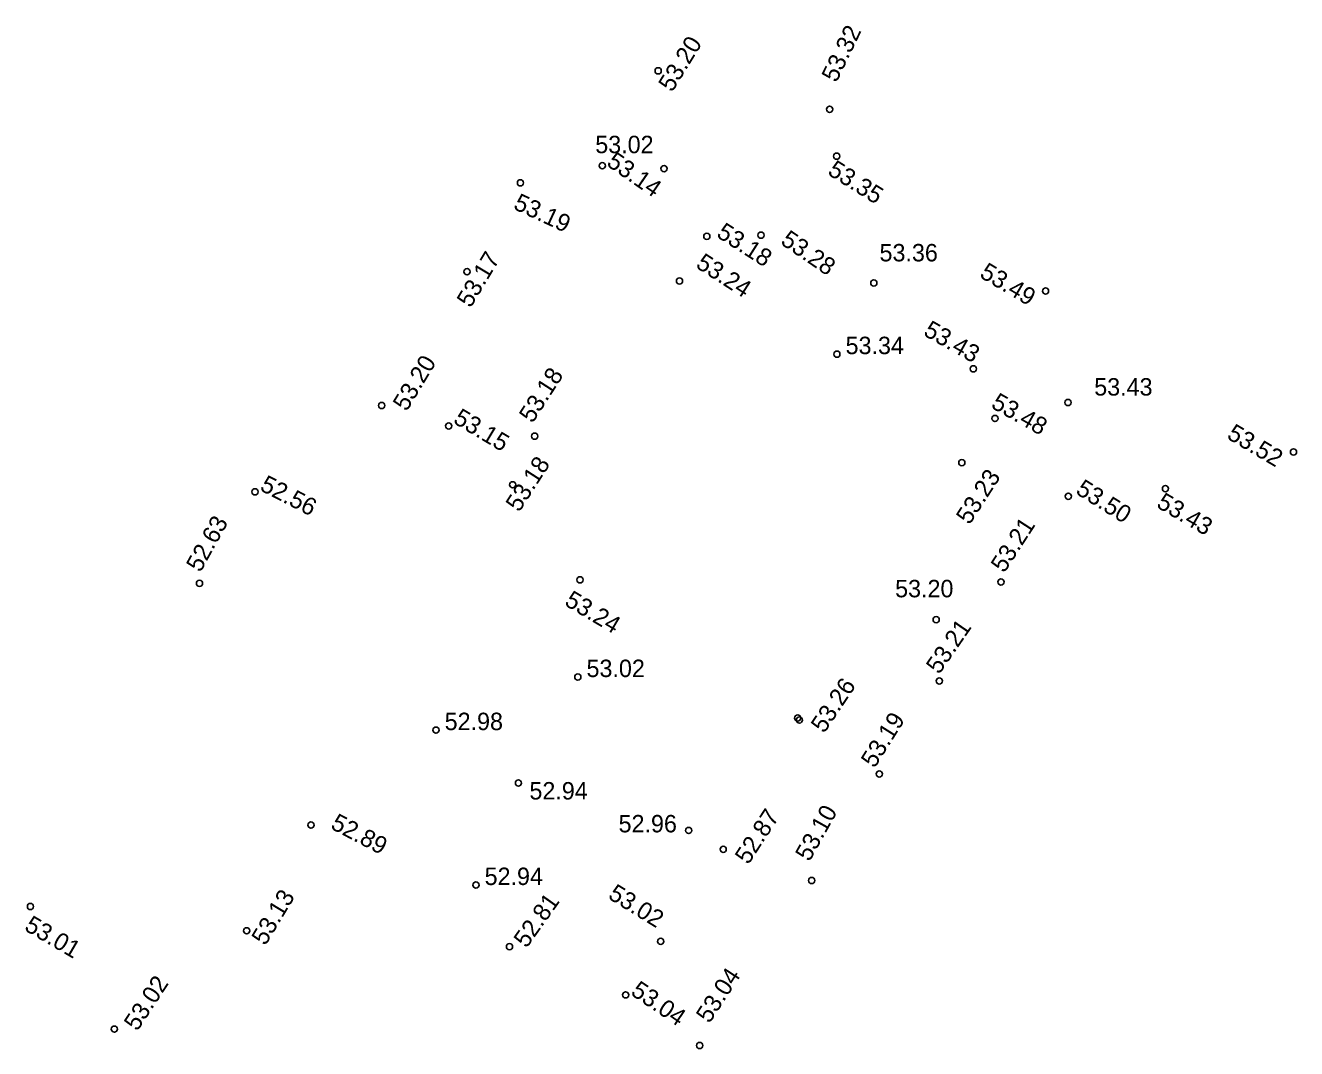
# Model space of a CAD drawing. Extents: x 640232 to 641398, y 6456157 to 6459248.
# Drawn here: x 640232.3 to 640283.3, y 6459207.3 to 6459248.4 of the extents above; entities that cross this region are included whole.
import ezdxf

# ---------------------------------------------------------------- set-up
doc = ezdxf.new("R2010")
doc.units = 0
doc.layers.add('KORGUS-EH2000', color=7, linetype='Continuous')

msp = doc.modelspace()

# ---------------------------------------------------------------- linework, layer by layer
at = {"layer": 'KORGUS-EH2000'}
for centre in [(640257.687, 6459246.539), (640264.574, 6459244.996), (640264.854, 6459243.111), (640255.439, 6459242.727), (640257.922, 6459242.611), (640252.154, 6459242.04), (640259.64, 6459239.893), (640261.815, 6459239.938), (640250.007, 6459238.468), (640258.544, 6459238.099), (640266.349, 6459238.02), (640273.248, 6459237.694), (640264.865, 6459235.159), (640270.348, 6459234.569), (640274.149, 6459233.215), (640246.579, 6459233.095), (640249.274, 6459232.273), (640271.215, 6459232.575), (640252.724, 6459231.864), (640283.208, 6459231.232), (640269.886, 6459230.801), (640241.486, 6459229.629), (640251.843, 6459229.911), (640278.065, 6459229.756), (640274.161, 6459229.45), (640254.542, 6459226.093), (640271.456, 6459226.006), (640239.261, 6459225.952), (640268.854, 6459224.493), (640254.458, 6459222.187), (640268.981, 6459222.029), (640263.291, 6459220.542), (640263.362, 6459220.458), (640248.759, 6459220.056), (640252.073, 6459217.93), (640266.567, 6459218.295), (640243.739, 6459216.242), (640258.912, 6459216.025), (640260.299, 6459215.267), (640250.364, 6459213.833), (640263.856, 6459214.015), (640232.469, 6459212.971), (640241.155, 6459211.995), (640251.713, 6459211.355), (640257.79, 6459211.57), (640256.379, 6459209.42), (640235.84, 6459208.045), (640259.355, 6459207.388)]:
    msp.add_circle(centre, 0.125, dxfattribs=at)

# ---------------------------------------------------------------- texts
for s, rotation, p in [('53.32', 64.247, (640264.847, 6459246.04)), ('53.20', 58.3977, (640258.246, 6459245.651)), ('53.14', 325.4351, (640255.574, 6459242.757)), ('53.35', 327.93, (640264.455, 6459242.399)), ('53.19', 335.1467, (640251.83, 6459241.008)), ('53.18', 327.4908, (640259.99, 6459239.893)), ('53.28', 325.6258, (640262.564, 6459239.606)), ('53.17', 59.0193, (640250.15, 6459236.987)), ('53.24', 327.2397, (640259.157, 6459238.664)), ('53.49', 329.3203, (640270.561, 6459238.271)), ('53.43', 330.6584, (640268.303, 6459235.935)), ('53.20', 58.8628, (640247.583, 6459232.829)), ('53.18', 57.2825, (640252.639, 6459232.353)), ('53.48', 330.505, (640271.018, 6459233.029)), ('53.15', 329.2293, (640249.414, 6459232.415)), ('53.52', 329.3318, (640280.493, 6459231.794)), ('53.18', 57.2385, (640252.101, 6459228.783)), ('52.56', 332.7549, (640241.647, 6459229.707)), ('53.23', 57.0106, (640270.193, 6459228.275)), ('53.50', 327.9406, (640274.418, 6459229.579)), ('53.43', 329.6646, (640277.665, 6459229.03)), ('52.63', 61.0718, (640239.296, 6459226.362)), ('53.21', 57.0594, (640271.588, 6459226.338)), ('53.24', 329.3546, (640253.883, 6459225.097)), ('53.21', 55.4155, (640268.973, 6459222.266)), ('53.26', 56.2874, (640264.353, 6459219.897)), ('53.19', 57.7884, (640266.378, 6459218.499)), ('52.87', 56.9377, (640261.307, 6459214.623)), ('53.10', 60.7788, (640263.763, 6459214.744)), ('52.89', 332.3036, (640244.487, 6459216.119)), ('53.02', 328.3375, (640255.633, 6459213.317)), ('53.13', 58.9224, (640241.904, 6459211.369)), ('52.81', 54.5973, (640252.399, 6459211.27)), ('53.01', 329.7427, (640232.184, 6459212.039)), ('53.04', 56.9001, (640259.745, 6459208.244)), ('53.02', 56.7413, (640236.761, 6459207.932)), ('53.04', 325.8665, (640256.544, 6459209.449))]:
    msp.add_text(s, height=0.7, rotation=rotation, dxfattribs=at).set_placement(p)
for s, p in [('53.02', (640255.159, 6459243.231)), ('53.36', (640266.579, 6459238.885)), ('53.34', (640265.215, 6459235.159)), ('53.43', (640275.204, 6459233.495)), ('53.20', (640267.205, 6459225.391)), ('53.02', (640254.808, 6459222.187)), ('52.98', (640249.109, 6459220.056)), ('52.94', (640252.514, 6459217.269)), ('52.96', (640256.096, 6459215.948)), ('52.94', (640250.714, 6459213.833))]:
    msp.add_text(s, height=0.7, dxfattribs=at).set_placement(p)

doc.saveas('drawing.dxf')
